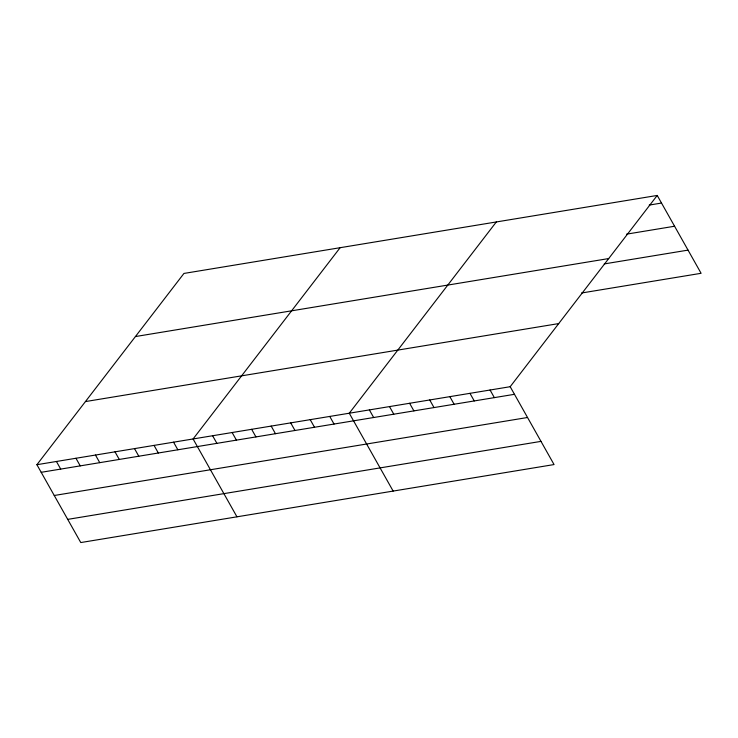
<?xml version="1.0" encoding="UTF-8"?>
<svg xmlns="http://www.w3.org/2000/svg" width="738" height="738" viewBox="0 0 738 738"><rect width="100%" height="100%" fill="white"/><g stroke="black" fill="none" stroke-linecap="round" stroke-linejoin="round"><path stroke-width="1.11" d="M657.226 195.441L510.189 386.703L554.053 464.562L80.774 542.559L36.9 464.7L183.947 273.438L657.226 195.441L701.1 273.3L581.526 293.004M340.126 247.7L193.088 438.962L236.953 516.821M496.314 221.963L349.268 413.225L393.142 491.074M649.228 205.081L661.516 203.051M626.525 234.158L674.578 226.234M135.423 336.556L608.702 258.558M604.228 263.927L688.037 250.117M85.423 401.583L558.712 323.585M36.9 464.7L510.189 386.703M41.19 472.311L514.469 394.313M54.252 495.493L527.532 417.496M67.712 519.377L540.991 441.379M490.069 390.015L494.359 397.625M469.958 393.336L474.248 400.937M449.839 396.647L454.128 404.258M429.728 399.959L434.018 407.57M409.608 403.28L413.898 410.881M389.498 406.592L393.788 414.202M369.378 409.904L373.668 417.514M329.748 416.435L334.037 424.046M310.218 419.654L314.508 427.265M290.698 422.874L294.988 430.485M271.178 426.094L275.468 433.704M251.649 429.304L255.938 436.914M232.129 432.523L236.418 440.134M212.609 435.743L216.898 443.353M173.559 442.182L177.849 449.783M154.039 445.392L158.329 453.003M134.519 448.612L138.799 456.222M114.99 451.831L119.279 459.442M95.47 455.051L99.759 462.661M75.949 458.261L80.23 465.872M56.42 461.481L60.71 469.091"/></g></svg>
